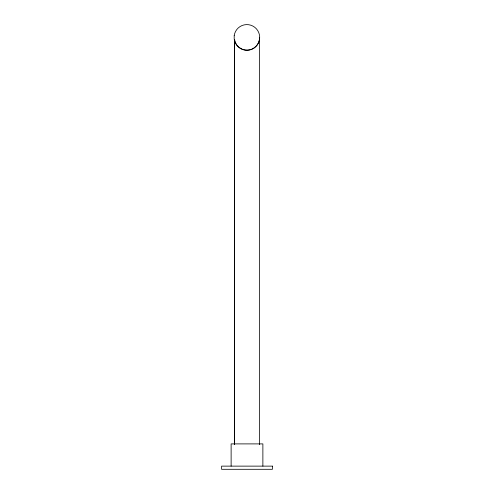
<?xml version="1.0" encoding="UTF-8"?>
<svg xmlns="http://www.w3.org/2000/svg" width="494" height="494" viewBox="0 0 494 494"><rect width="100%" height="100%" fill="white"/><g stroke="black" fill="none" stroke-linecap="round" stroke-linejoin="round"><path stroke-width="0.74" d="M235.607 42.941L236.935 45.232L239.287 47.572L242.159 49.227A9.355 6.613 0 0 0 251.878 49.209C256.417 47.226 259.807 42.515 259.591 37.482L259.591 444.631M234.582 39.792L235.274 42.367M262.876 466.126L262.876 443.896L231.124 443.896L231.124 466.126M234.409 39.934L234.403 444.631L234.409 39.934M234.193 35.71L234.193 39.051L235.045 42.28A12.807 12.807 0 0 0 255.528 46.856A12.807 12.807 0 0 0 252.823 26.052A12.807 12.807 0 0 0 234.193 35.71M272.404 466.126L221.596 466.126L221.596 469.3L272.404 469.3L272.404 466.126"/></g></svg>
